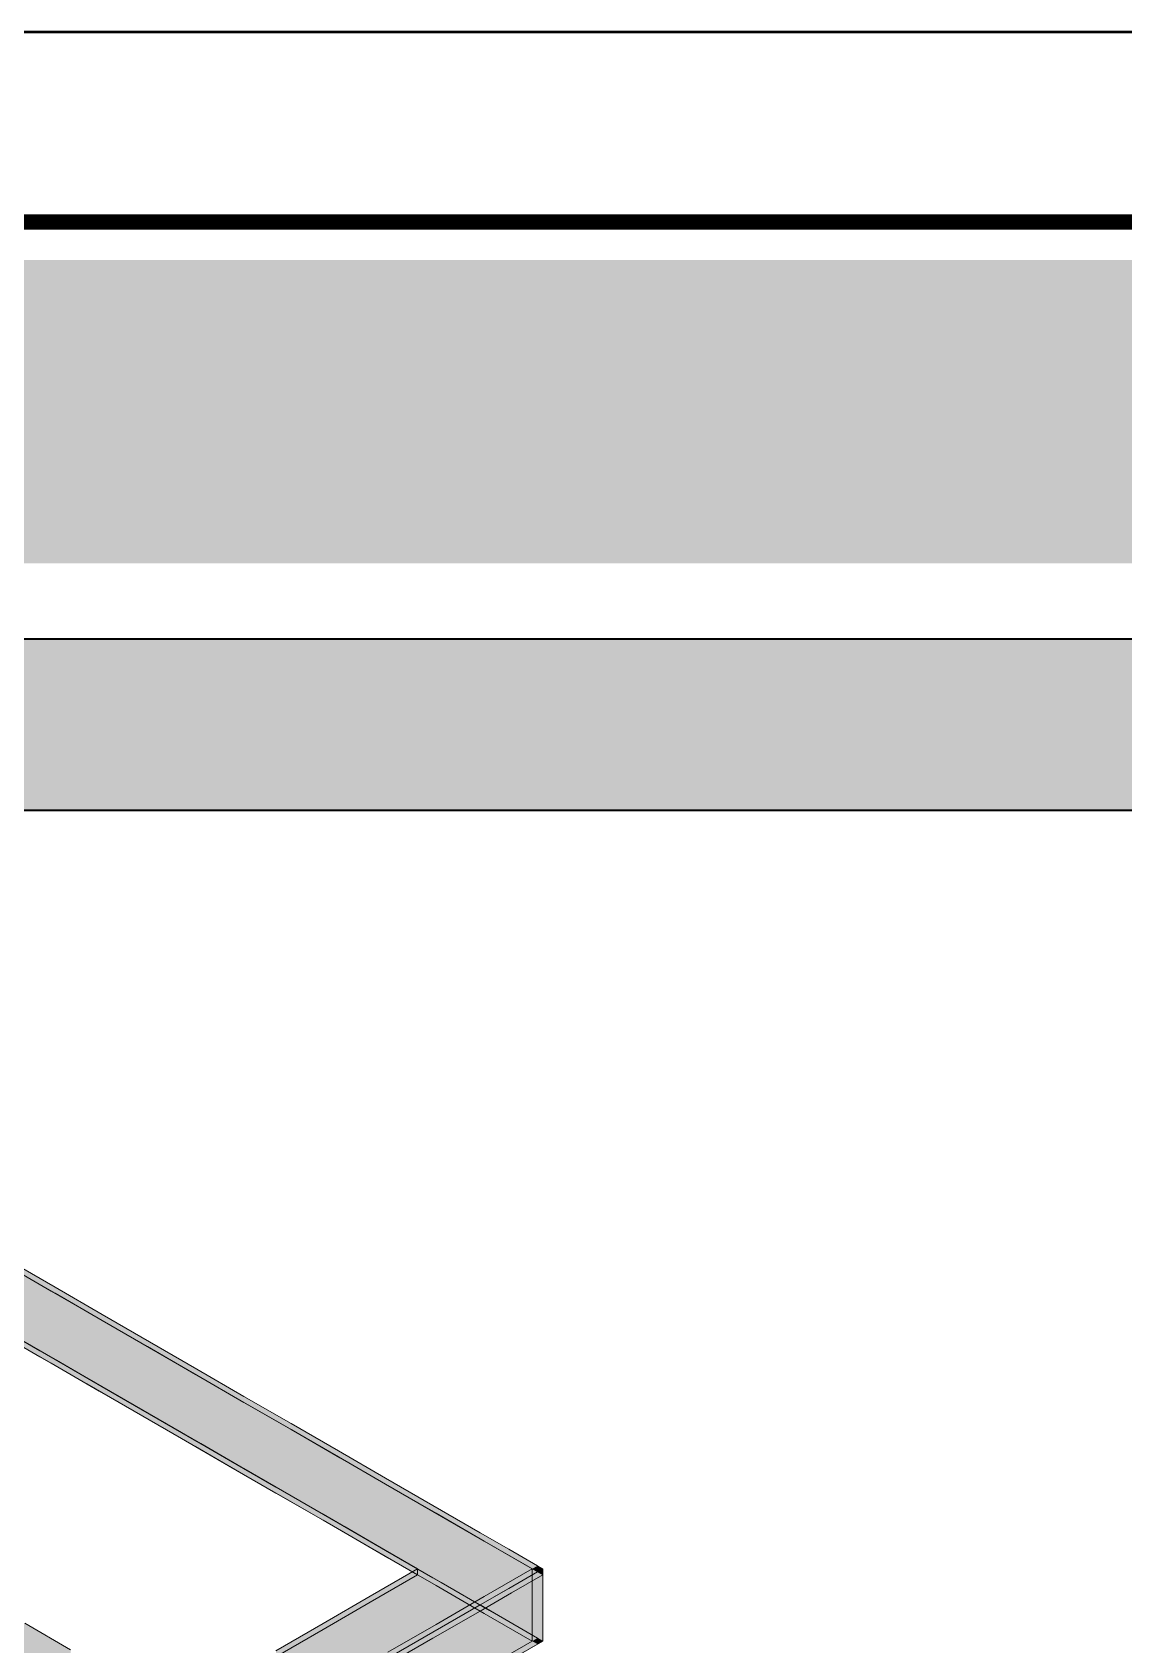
# Model space of a CAD drawing. Header units: metres. Extents: x 349021 to 349543, y 9281040 to 9281959.
# Drawn here: x 349207.595 to 349208.17, y 9281044.88 to 9281045.73 of the extents above; entities that cross this region are included whole.
import ezdxf

# ---------------------------------------------------------------- set-up
doc = ezdxf.new("R2010")
doc.units = ezdxf.units.M
doc.header["$LTSCALE"] = 0.25
for name, color, linetype, lineweight in [('ISO-3D', 7, 'CONTINUOUS', 13), ('ISO-3D-ARISTAS', 250, 'CONTINUOUS', 13), ('MARCO', 7, 'CONTINUOUS', 50), ('PANEL-FONDO', 5, 'CONTINUOUS', 13)]:
    doc.layers.add(name, color=color, linetype=linetype, lineweight=lineweight)
doc.layers.add('PANEL', color=5, linetype='CONTINUOUS', lineweight=35, true_color=0x1f4e79)

msp = doc.modelspace()

# ---------------------------------------------------------------- linework, layer by layer
at = {"layer": 'ISO-3D', "true_color": 0x2b2e35}
for points in [[(349207.60405, 9281045.06685), (349207.58893, 9281045.05812), (349207.57915, 9281045.08122), (349207.56403, 9281045.07249)], [(349207.6068, 9281045.06844), (349207.60405, 9281045.06685), (349207.5819, 9281045.08281), (349207.57915, 9281045.08122)], [(349207.6068, 9281045.06526), (349207.5903, 9281045.05574), (349207.5819, 9281045.07964), (349207.5654, 9281045.07011)], [(349207.62895, 9281045.05247), (349207.61383, 9281045.04374), (349207.60405, 9281045.06685), (349207.58893, 9281045.05812)], [(349207.6317, 9281045.05088), (349207.6152, 9281045.04136), (349207.6068, 9281045.06526), (349207.5903, 9281045.05574)], [(349207.6317, 9281045.05406), (349207.62895, 9281045.05247), (349207.6068, 9281045.06844), (349207.60405, 9281045.06685)], [(349207.61383, 9281045.04374), (349207.5987, 9281045.03501), (349207.58893, 9281045.05812), (349207.5738, 9281045.04939)], [(349207.6152, 9281045.04136), (349207.5987, 9281045.03183), (349207.5903, 9281045.05574), (349207.5738, 9281045.04621)], [(349207.65385, 9281045.0381), (349207.63873, 9281045.02936), (349207.62895, 9281045.05247), (349207.61383, 9281045.04374)], [(349207.6566, 9281045.03651), (349207.6401, 9281045.02698), (349207.6317, 9281045.05088), (349207.6152, 9281045.04136)], [(349207.6566, 9281045.03968), (349207.65385, 9281045.0381), (349207.6317, 9281045.05406), (349207.62895, 9281045.05247)], [(349207.6075, 9281045.02993), (349207.60475, 9281045.02835), (349207.58213, 9281045.04458), (349207.57938, 9281045.04299)], [(349207.63873, 9281045.02936), (349207.6236, 9281045.02063), (349207.61383, 9281045.04374), (349207.5987, 9281045.03501)], [(349207.6401, 9281045.02698), (349207.6236, 9281045.01746), (349207.6152, 9281045.04136), (349207.5987, 9281045.03183)], [(349207.67875, 9281045.02372), (349207.66363, 9281045.01499), (349207.65385, 9281045.0381), (349207.63873, 9281045.02936)], [(349207.6815, 9281045.02531), (349207.67875, 9281045.02372), (349207.6566, 9281045.03968), (349207.65385, 9281045.0381)], [(349207.63286, 9281045.01529), (349207.63011, 9281045.0137), (349207.6075, 9281045.02993), (349207.60475, 9281045.02835)], [(349207.6815, 9281045.02213), (349207.665, 9281045.01261), (349207.6566, 9281045.03651), (349207.6401, 9281045.02698)], [(349207.66363, 9281045.01499), (349207.6485, 9281045.00626), (349207.63873, 9281045.02936), (349207.6236, 9281045.02063)], [(349207.665, 9281045.01261), (349207.6485, 9281045.00308), (349207.6401, 9281045.02698), (349207.6236, 9281045.01746)], [(349207.70365, 9281045.00934), (349207.68853, 9281045.00061), (349207.67875, 9281045.02372), (349207.66363, 9281045.01499)], [(349207.7064, 9281045.00776), (349207.6899, 9281044.99823), (349207.6815, 9281045.02213), (349207.665, 9281045.01261)], [(349207.7064, 9281045.01093), (349207.70365, 9281045.00934), (349207.6815, 9281045.02531), (349207.67875, 9281045.02372)], [(349207.65823, 9281045.00064), (349207.65548, 9281044.99906), (349207.63286, 9281045.01529), (349207.63011, 9281045.0137)], [(349207.68853, 9281045.00061), (349207.6734, 9281044.99188), (349207.66363, 9281045.01499), (349207.6485, 9281045.00626)], [(349207.6899, 9281044.99823), (349207.6734, 9281044.98871), (349207.665, 9281045.01261), (349207.6485, 9281045.00308)], [(349207.72855, 9281044.99497), (349207.71343, 9281044.98624), (349207.70365, 9281045.00934), (349207.68853, 9281045.00061)], [(349207.7313, 9281044.99338), (349207.7148, 9281044.98385), (349207.7064, 9281045.00776), (349207.6899, 9281044.99823)], [(349207.7313, 9281044.99655), (349207.72855, 9281044.99497), (349207.7064, 9281045.01093), (349207.70365, 9281045.00934)], [(349207.68359, 9281044.986), (349207.68084, 9281044.98441), (349207.65823, 9281045.00064), (349207.65548, 9281044.99906)], [(349207.71343, 9281044.98624), (349207.6983, 9281044.9775), (349207.68853, 9281045.00061), (349207.6734, 9281044.99188)], [(349207.7148, 9281044.98385), (349207.6983, 9281044.97433), (349207.6899, 9281044.99823), (349207.6734, 9281044.98871)], [(349207.7562, 9281044.98218), (349207.75345, 9281044.98059), (349207.7313, 9281044.99655), (349207.72855, 9281044.99497)], [(349207.75345, 9281044.98059), (349207.73833, 9281044.97186), (349207.72855, 9281044.99497), (349207.71343, 9281044.98624)], [(349207.7562, 9281044.979), (349207.7397, 9281044.96948), (349207.7313, 9281044.99338), (349207.7148, 9281044.98385)], [(349207.70896, 9281044.97135), (349207.70621, 9281044.96977), (349207.68359, 9281044.986), (349207.68084, 9281044.98441)], [(349207.73833, 9281044.97186), (349207.72321, 9281044.96313), (349207.71343, 9281044.98624), (349207.6983, 9281044.9775)], [(349207.7397, 9281044.96948), (349207.72321, 9281044.95995), (349207.7148, 9281044.98385), (349207.6983, 9281044.97433)], [(349207.77835, 9281044.96621), (349207.76323, 9281044.95748), (349207.75345, 9281044.98059), (349207.73833, 9281044.97186)], [(349207.7811, 9281044.96463), (349207.7646, 9281044.9551), (349207.7562, 9281044.979), (349207.7397, 9281044.96948)], [(349207.7811, 9281044.9678), (349207.77835, 9281044.96621), (349207.7562, 9281044.98218), (349207.75345, 9281044.98059)], [(349207.73432, 9281044.95671), (349207.73157, 9281044.95512), (349207.70896, 9281044.97135), (349207.70621, 9281044.96977)], [(349207.76323, 9281044.95748), (349207.74811, 9281044.94875), (349207.73833, 9281044.97186), (349207.72321, 9281044.96313)], [(349207.7646, 9281044.9551), (349207.74811, 9281044.94558), (349207.7397, 9281044.96948), (349207.72321, 9281044.95995)], [(349207.80325, 9281044.95184), (349207.78813, 9281044.94311), (349207.77835, 9281044.96621), (349207.76323, 9281044.95748)], [(349207.806, 9281044.95025), (349207.7895, 9281044.94073), (349207.7811, 9281044.96463), (349207.7646, 9281044.9551)], [(349207.806, 9281044.95343), (349207.80325, 9281044.95184), (349207.7811, 9281044.9678), (349207.77835, 9281044.96621)], [(349207.75969, 9281044.94207), (349207.75694, 9281044.94048), (349207.73432, 9281044.95671), (349207.73157, 9281044.95512)], [(349207.78813, 9281044.94311), (349207.77301, 9281044.93438), (349207.76323, 9281044.95748), (349207.74811, 9281044.94875)], [(349207.7895, 9281044.94073), (349207.77301, 9281044.9312), (349207.7646, 9281044.9551), (349207.74811, 9281044.94558)], [(349207.8309, 9281044.93905), (349207.82815, 9281044.93746), (349207.806, 9281044.95343), (349207.80325, 9281044.95184)], [(349207.82815, 9281044.93746), (349207.81303, 9281044.92873), (349207.80325, 9281044.95184), (349207.78813, 9281044.94311)], [(349207.8309, 9281044.93587), (349207.8144, 9281044.92635), (349207.806, 9281044.95025), (349207.7895, 9281044.94073)], [(349207.78505, 9281044.92742), (349207.7823, 9281044.92583), (349207.75969, 9281044.94207), (349207.75694, 9281044.94048)], [(349207.81303, 9281044.92873), (349207.79791, 9281044.92), (349207.78813, 9281044.94311), (349207.77301, 9281044.93438)], [(349207.8144, 9281044.92635), (349207.79791, 9281044.91682), (349207.7895, 9281044.94073), (349207.77301, 9281044.9312)], [(349207.84328, 9281044.92873), (349207.82815, 9281044.92), (349207.82815, 9281044.93746), (349207.81303, 9281044.92873)], [(349207.84602, 9281044.93032), (349207.84328, 9281044.92873), (349207.8309, 9281044.93905), (349207.82815, 9281044.93746)], [(349207.82815, 9281044.92), (349207.81303, 9281044.91127), (349207.81303, 9281044.92873), (349207.79791, 9281044.92)], [(349207.8474, 9281044.92635), (349207.8309, 9281044.91682), (349207.8309, 9281044.93587), (349207.8144, 9281044.92635)], [(349207.8584, 9281044.92), (349207.84328, 9281044.91127), (349207.84328, 9281044.92873), (349207.82815, 9281044.92)], [(349207.86115, 9281044.92159), (349207.8584, 9281044.92), (349207.84602, 9281044.93032), (349207.84328, 9281044.92873)], [(349207.81303, 9281044.91127), (349207.78813, 9281044.89689), (349207.79791, 9281044.92), (349207.77301, 9281044.90562)], [(349207.81042, 9281044.91278), (349207.80767, 9281044.91119), (349207.78505, 9281044.92742), (349207.7823, 9281044.92583)], [(349207.8309, 9281044.91682), (349207.8144, 9281044.9073), (349207.8144, 9281044.92635), (349207.79791, 9281044.91682)], [(349207.84328, 9281044.91127), (349207.82815, 9281044.90254), (349207.82815, 9281044.92), (349207.81303, 9281044.91127)], [(349207.8639, 9281044.91682), (349207.8474, 9281044.9073), (349207.8474, 9281044.92635), (349207.8309, 9281044.91682)], [(349207.86115, 9281044.91841), (349207.84602, 9281044.90968), (349207.8584, 9281044.92), (349207.84328, 9281044.91127)], [(349207.8639, 9281044.92), (349207.86115, 9281044.91841), (349207.86115, 9281044.92159), (349207.8584, 9281044.92)], [(349207.8144, 9281044.9073), (349207.7895, 9281044.89292), (349207.79791, 9281044.91682), (349207.77301, 9281044.90245)], [(349207.82815, 9281044.90254), (349207.80325, 9281044.88816), (349207.81303, 9281044.91127), (349207.78813, 9281044.89689)], [(349207.83578, 9281044.89813), (349207.83303, 9281044.89654), (349207.81042, 9281044.91278), (349207.80767, 9281044.91119)], [(349207.8474, 9281044.9073), (349207.8309, 9281044.89777), (349207.8309, 9281044.91682), (349207.8144, 9281044.9073)], [(349207.84602, 9281044.90968), (349207.8309, 9281044.90095), (349207.84328, 9281044.91127), (349207.82815, 9281044.90254)], [(349207.78813, 9281044.89689), (349207.76323, 9281044.88252), (349207.77301, 9281044.90562), (349207.74811, 9281044.89125)], [(349207.7895, 9281044.89292), (349207.7646, 9281044.87855), (349207.77301, 9281044.90245), (349207.74811, 9281044.88807)], [(349207.8309, 9281044.89777), (349207.806, 9281044.8834), (349207.8144, 9281044.9073), (349207.7895, 9281044.89292)], [(349207.8309, 9281044.90095), (349207.806, 9281044.88657), (349207.82815, 9281044.90254), (349207.80325, 9281044.88816)], [(349207.80325, 9281044.88816), (349207.77835, 9281044.87379), (349207.78813, 9281044.89689), (349207.76323, 9281044.88252)], [(349207.86115, 9281044.88349), (349207.8584, 9281044.8819), (349207.83578, 9281044.89813), (349207.83303, 9281044.89654)], [(349207.76323, 9281044.88252), (349207.73833, 9281044.86814), (349207.74811, 9281044.89125), (349207.72321, 9281044.87687)], [(349207.7646, 9281044.87855), (349207.7397, 9281044.86417), (349207.74811, 9281044.88807), (349207.72321, 9281044.8737)], [(349207.806, 9281044.8834), (349207.7811, 9281044.86902), (349207.7895, 9281044.89292), (349207.7646, 9281044.87855)], [(349207.806, 9281044.88657), (349207.7811, 9281044.8722), (349207.80325, 9281044.88816), (349207.77835, 9281044.87379)], [(349207.77835, 9281044.87379), (349207.75345, 9281044.85941), (349207.76323, 9281044.88252), (349207.73833, 9281044.86814)], [(349207.86115, 9281044.88031), (349207.83578, 9281044.86567), (349207.8584, 9281044.8819), (349207.83303, 9281044.86726)], [(349207.8639, 9281044.8819), (349207.86115, 9281044.88031), (349207.86115, 9281044.88349), (349207.8584, 9281044.8819)]]:
    msp.add_solid(points, dxfattribs=at)
at = {"layer": 'ISO-3D', "true_color": 0x262a30}
for points in [[(349207.60475, 9281045.0474), (349207.57938, 9281045.06204), (349207.60475, 9281045.06645), (349207.57938, 9281045.08109)], [(349207.6068, 9281045.06526), (349207.5819, 9281045.07964), (349207.6068, 9281045.06844), (349207.5819, 9281045.08281)], [(349207.6068, 9281045.0478), (349207.5819, 9281045.06217), (349207.6068, 9281045.06526), (349207.5819, 9281045.07964)], [(349207.63011, 9281045.03275), (349207.60475, 9281045.0474), (349207.63011, 9281045.0518), (349207.60475, 9281045.06645)], [(349207.6317, 9281045.05088), (349207.6068, 9281045.06526), (349207.6317, 9281045.05406), (349207.6068, 9281045.06844)], [(349207.6317, 9281045.03342), (349207.6068, 9281045.0478), (349207.6317, 9281045.05088), (349207.6068, 9281045.06526)], [(349207.60475, 9281045.02835), (349207.57938, 9281045.04299), (349207.60475, 9281045.0474), (349207.57938, 9281045.06204)], [(349207.6068, 9281045.03034), (349207.5819, 9281045.04471), (349207.6068, 9281045.0478), (349207.5819, 9281045.06217)], [(349207.5987, 9281045.03183), (349207.5738, 9281045.04621), (349207.5987, 9281045.03501), (349207.5738, 9281045.04939)], [(349207.63011, 9281045.0137), (349207.60475, 9281045.02835), (349207.63011, 9281045.03275), (349207.60475, 9281045.0474)], [(349207.6317, 9281045.01596), (349207.6068, 9281045.03034), (349207.6317, 9281045.03342), (349207.6068, 9281045.0478)], [(349207.65548, 9281045.01811), (349207.63011, 9281045.03275), (349207.65548, 9281045.03716), (349207.63011, 9281045.0518)], [(349207.6566, 9281045.03651), (349207.6317, 9281045.05088), (349207.6566, 9281045.03968), (349207.6317, 9281045.05406)], [(349207.6566, 9281045.01905), (349207.6317, 9281045.03342), (349207.6566, 9281045.03651), (349207.6317, 9281045.05088)], [(349207.6815, 9281045.02213), (349207.6566, 9281045.03651), (349207.6815, 9281045.02531), (349207.6566, 9281045.03968)], [(349207.6236, 9281045.01746), (349207.5987, 9281045.03183), (349207.6236, 9281045.02063), (349207.5987, 9281045.03501)], [(349207.65548, 9281044.99906), (349207.63011, 9281045.0137), (349207.65548, 9281045.01811), (349207.63011, 9281045.03275)], [(349207.6566, 9281045.00158), (349207.6317, 9281045.01596), (349207.6566, 9281045.01905), (349207.6317, 9281045.03342)], [(349207.68084, 9281045.00346), (349207.65548, 9281045.01811), (349207.68084, 9281045.02251), (349207.65548, 9281045.03716)], [(349207.6815, 9281045.00467), (349207.6566, 9281045.01905), (349207.6815, 9281045.02213), (349207.6566, 9281045.03651)], [(349207.70621, 9281044.98882), (349207.68084, 9281045.00346), (349207.70621, 9281045.00787), (349207.68084, 9281045.02251)], [(349207.7064, 9281045.00776), (349207.6815, 9281045.02213), (349207.7064, 9281045.01093), (349207.6815, 9281045.02531)], [(349207.7064, 9281044.99029), (349207.6815, 9281045.00467), (349207.7064, 9281045.00776), (349207.6815, 9281045.02213)], [(349207.6485, 9281045.00308), (349207.6236, 9281045.01746), (349207.6485, 9281045.00626), (349207.6236, 9281045.02063)], [(349207.68084, 9281044.98441), (349207.65548, 9281044.99906), (349207.68084, 9281045.00346), (349207.65548, 9281045.01811)], [(349207.6815, 9281044.98721), (349207.6566, 9281045.00158), (349207.6815, 9281045.00467), (349207.6566, 9281045.01905)], [(349207.6734, 9281044.98871), (349207.6485, 9281045.00308), (349207.6734, 9281044.99188), (349207.6485, 9281045.00626)], [(349207.7064, 9281044.97283), (349207.6815, 9281044.98721), (349207.7064, 9281044.99029), (349207.6815, 9281045.00467)], [(349207.73157, 9281044.97417), (349207.70621, 9281044.98882), (349207.73157, 9281044.99322), (349207.70621, 9281045.00787)], [(349207.7313, 9281044.99338), (349207.7064, 9281045.00776), (349207.7313, 9281044.99655), (349207.7064, 9281045.01093)], [(349207.7313, 9281044.97592), (349207.7064, 9281044.99029), (349207.7313, 9281044.99338), (349207.7064, 9281045.00776)], [(349207.70621, 9281044.96977), (349207.68084, 9281044.98441), (349207.70621, 9281044.98882), (349207.68084, 9281045.00346)], [(349207.7562, 9281044.979), (349207.7313, 9281044.99338), (349207.7562, 9281044.98218), (349207.7313, 9281044.99655)], [(349207.6983, 9281044.97433), (349207.6734, 9281044.98871), (349207.6983, 9281044.9775), (349207.6734, 9281044.99188)], [(349207.73157, 9281044.95512), (349207.70621, 9281044.96977), (349207.73157, 9281044.97417), (349207.70621, 9281044.98882)], [(349207.7313, 9281044.95845), (349207.7064, 9281044.97283), (349207.7313, 9281044.97592), (349207.7064, 9281044.99029)], [(349207.7562, 9281044.96154), (349207.7313, 9281044.97592), (349207.7562, 9281044.979), (349207.7313, 9281044.99338)], [(349207.75694, 9281044.95953), (349207.73157, 9281044.97417), (349207.75694, 9281044.97858), (349207.73157, 9281044.99322)], [(349207.7811, 9281044.96463), (349207.7562, 9281044.979), (349207.7811, 9281044.9678), (349207.7562, 9281044.98218)], [(349207.7811, 9281044.94716), (349207.7562, 9281044.96154), (349207.7811, 9281044.96463), (349207.7562, 9281044.979)], [(349207.7823, 9281044.94488), (349207.75694, 9281044.95953), (349207.7823, 9281044.96393), (349207.75694, 9281044.97858)], [(349207.72321, 9281044.95995), (349207.6983, 9281044.97433), (349207.72321, 9281044.96313), (349207.6983, 9281044.9775)], [(349207.7562, 9281044.94408), (349207.7313, 9281044.95845), (349207.7562, 9281044.96154), (349207.7313, 9281044.97592)], [(349207.75694, 9281044.94048), (349207.73157, 9281044.95512), (349207.75694, 9281044.95953), (349207.73157, 9281044.97417)], [(349207.74811, 9281044.94558), (349207.72321, 9281044.95995), (349207.74811, 9281044.94875), (349207.72321, 9281044.96313)], [(349207.806, 9281044.95025), (349207.7811, 9281044.96463), (349207.806, 9281044.95343), (349207.7811, 9281044.9678)], [(349207.806, 9281044.93279), (349207.7811, 9281044.94716), (349207.806, 9281044.95025), (349207.7811, 9281044.96463)], [(349207.80767, 9281044.93024), (349207.7823, 9281044.94488), (349207.80767, 9281044.94929), (349207.7823, 9281044.96393)], [(349207.7811, 9281044.9297), (349207.7562, 9281044.94408), (349207.7811, 9281044.94716), (349207.7562, 9281044.96154)], [(349207.7823, 9281044.92583), (349207.75694, 9281044.94048), (349207.7823, 9281044.94488), (349207.75694, 9281044.95953)], [(349207.8309, 9281044.93587), (349207.806, 9281044.95025), (349207.8309, 9281044.93905), (349207.806, 9281044.95343)], [(349207.77301, 9281044.9312), (349207.74811, 9281044.94558), (349207.77301, 9281044.93438), (349207.74811, 9281044.94875)], [(349207.806, 9281044.91533), (349207.7811, 9281044.9297), (349207.806, 9281044.93279), (349207.7811, 9281044.94716)], [(349207.80767, 9281044.91119), (349207.7823, 9281044.92583), (349207.80767, 9281044.93024), (349207.7823, 9281044.94488)], [(349207.8309, 9281044.91841), (349207.806, 9281044.93279), (349207.8309, 9281044.93587), (349207.806, 9281044.95025)], [(349207.83303, 9281044.91559), (349207.80767, 9281044.93024), (349207.83303, 9281044.93464), (349207.80767, 9281044.94929)], [(349207.84602, 9281044.92714), (349207.8309, 9281044.93587), (349207.84602, 9281044.93032), (349207.8309, 9281044.93905)], [(349207.79791, 9281044.91682), (349207.77301, 9281044.9312), (349207.79791, 9281044.92), (349207.77301, 9281044.93438)], [(349207.8309, 9281044.90095), (349207.806, 9281044.91533), (349207.8309, 9281044.91841), (349207.806, 9281044.93279)], [(349207.83303, 9281044.89654), (349207.80767, 9281044.91119), (349207.83303, 9281044.91559), (349207.80767, 9281044.93024)], [(349207.84602, 9281044.90968), (349207.8309, 9281044.91841), (349207.84602, 9281044.92714), (349207.8309, 9281044.93587)], [(349207.8584, 9281044.90095), (349207.83303, 9281044.91559), (349207.8584, 9281044.92), (349207.83303, 9281044.93464)], [(349207.86115, 9281044.91841), (349207.84602, 9281044.92714), (349207.86115, 9281044.92159), (349207.84602, 9281044.93032)], [(349207.86115, 9281044.90095), (349207.84602, 9281044.90968), (349207.86115, 9281044.91841), (349207.84602, 9281044.92714)], [(349207.8639, 9281044.91682), (349207.86115, 9281044.91841), (349207.8639, 9281044.92), (349207.86115, 9281044.92159)], [(349207.84602, 9281044.89222), (349207.8309, 9281044.90095), (349207.84602, 9281044.90968), (349207.8309, 9281044.91841)], [(349207.8584, 9281044.8819), (349207.83303, 9281044.89654), (349207.8584, 9281044.90095), (349207.83303, 9281044.91559)], [(349207.8639, 9281044.89936), (349207.86115, 9281044.90095), (349207.8639, 9281044.91682), (349207.86115, 9281044.91841)], [(349207.86115, 9281044.88349), (349207.84602, 9281044.89222), (349207.86115, 9281044.90095), (349207.84602, 9281044.90968)], [(349207.8639, 9281044.8819), (349207.86115, 9281044.88349), (349207.8639, 9281044.89936), (349207.86115, 9281044.90095)]]:
    msp.add_solid(points, dxfattribs=at)
at = {"layer": 'ISO-3D', "true_color": 0x22252b}
for points in [[(349207.79791, 9281044.91682), (349207.77301, 9281044.90245), (349207.79791, 9281044.92), (349207.77301, 9281044.90562)], [(349207.8584, 9281044.90095), (349207.83303, 9281044.88631), (349207.8584, 9281044.92), (349207.83303, 9281044.90536)], [(349207.8639, 9281044.91682), (349207.83829, 9281044.90204), (349207.8639, 9281044.92), (349207.83829, 9281044.90522)], [(349207.8639, 9281044.89936), (349207.83829, 9281044.88458), (349207.8639, 9281044.91682), (349207.83829, 9281044.90204)], [(349207.77301, 9281044.90245), (349207.74811, 9281044.88807), (349207.77301, 9281044.90562), (349207.74811, 9281044.89125)], [(349207.83303, 9281044.88631), (349207.80767, 9281044.87166), (349207.83303, 9281044.90536), (349207.80767, 9281044.89071)], [(349207.83829, 9281044.90204), (349207.81269, 9281044.88726), (349207.83829, 9281044.90522), (349207.81269, 9281044.89043)], [(349207.83829, 9281044.88458), (349207.81269, 9281044.8698), (349207.83829, 9281044.90204), (349207.81269, 9281044.88726)], [(349207.8584, 9281044.8819), (349207.83303, 9281044.86726), (349207.8584, 9281044.90095), (349207.83303, 9281044.88631)], [(349207.8639, 9281044.8819), (349207.83829, 9281044.86712), (349207.8639, 9281044.89936), (349207.83829, 9281044.88458)], [(349207.74811, 9281044.88807), (349207.72321, 9281044.8737), (349207.74811, 9281044.89125), (349207.72321, 9281044.87687)], [(349207.80767, 9281044.87166), (349207.7823, 9281044.85702), (349207.80767, 9281044.89071), (349207.7823, 9281044.87607)], [(349207.81269, 9281044.88726), (349207.78708, 9281044.87248), (349207.81269, 9281044.89043), (349207.78708, 9281044.87565)], [(349207.81269, 9281044.8698), (349207.78708, 9281044.85501), (349207.81269, 9281044.88726), (349207.78708, 9281044.87248)], [(349207.83303, 9281044.86726), (349207.80767, 9281044.85261), (349207.83303, 9281044.88631), (349207.80767, 9281044.87166)], [(349207.83829, 9281044.86712), (349207.81269, 9281044.85233), (349207.83829, 9281044.88458), (349207.81269, 9281044.8698)]]:
    msp.add_solid(points, dxfattribs=at)
at = {"layer": 'ISO-3D', "true_color": 0x9e9c96}
msp.add_solid([(349207.61495, 9281044.87738), (349207.59024, 9281044.86311), (349207.59082, 9281044.89131), (349207.56611, 9281044.87704)], dxfattribs=at)
at = {"layer": 'ISO-3D', "true_color": 0x8e8d88}
msp.add_solid([(349207.61495, 9281044.85056), (349207.59082, 9281044.86448), (349207.61495, 9281044.87738), (349207.59082, 9281044.89131)], dxfattribs=at)
at = {"layer": 'ISO-3D-ARISTAS', "color": 250}
for p, q in [((349207.57938, 9281045.08109), (349207.60475, 9281045.06645)), ((349207.5819, 9281045.08281), (349207.6068, 9281045.06844)), ((349207.5819, 9281045.08281), (349207.6068, 9281045.06844)), ((349207.5819, 9281045.07964), (349207.6068, 9281045.06526)), ((349207.60475, 9281045.06645), (349207.63011, 9281045.0518)), ((349207.6068, 9281045.06844), (349207.6317, 9281045.05406)), ((349207.6068, 9281045.06844), (349207.6317, 9281045.05406)), ((349207.6068, 9281045.06526), (349207.6317, 9281045.05088)), ((349207.5987, 9281045.03501), (349207.5738, 9281045.04939)), ((349207.5738, 9281045.04939), (349207.5987, 9281045.03501)), ((349207.63011, 9281045.0518), (349207.65548, 9281045.03716)), ((349207.6317, 9281045.05406), (349207.6566, 9281045.03968)), ((349207.6317, 9281045.05406), (349207.6566, 9281045.03968)), ((349207.6317, 9281045.05088), (349207.6566, 9281045.03651)), ((349207.5987, 9281045.03183), (349207.5738, 9281045.04621)), ((349207.5987, 9281045.03183), (349207.5738, 9281045.04621)), ((349207.60475, 9281045.02835), (349207.57938, 9281045.04299)), ((349207.60475, 9281045.02835), (349207.57938, 9281045.04299)), ((349207.6068, 9281045.03034), (349207.5819, 9281045.04471)), ((349207.58213, 9281045.04458), (349207.6075, 9281045.02993)), ((349207.6566, 9281045.03968), (349207.6815, 9281045.02531)), ((349207.6566, 9281045.03968), (349207.6815, 9281045.02531)), ((349207.6236, 9281045.02063), (349207.5987, 9281045.03501)), ((349207.5987, 9281045.03501), (349207.6236, 9281045.02063)), ((349207.6236, 9281045.01746), (349207.5987, 9281045.03183)), ((349207.6236, 9281045.01746), (349207.5987, 9281045.03183)), ((349207.6317, 9281045.01596), (349207.6068, 9281045.03034)), ((349207.6075, 9281045.02993), (349207.63286, 9281045.01529)), ((349207.65548, 9281045.03716), (349207.68084, 9281045.02251)), ((349207.6566, 9281045.03651), (349207.6815, 9281045.02213)), ((349207.63011, 9281045.0137), (349207.60475, 9281045.02835)), ((349207.63011, 9281045.0137), (349207.60475, 9281045.02835)), ((349207.68084, 9281045.02251), (349207.70621, 9281045.00787)), ((349207.6815, 9281045.02531), (349207.7064, 9281045.01093)), ((349207.6815, 9281045.02531), (349207.7064, 9281045.01093)), ((349207.6815, 9281045.02213), (349207.7064, 9281045.00776)), ((349207.6485, 9281045.00626), (349207.6236, 9281045.02063)), ((349207.6236, 9281045.02063), (349207.6485, 9281045.00626)), ((349207.6485, 9281045.00308), (349207.6236, 9281045.01746)), ((349207.6485, 9281045.00308), (349207.6236, 9281045.01746)), ((349207.65548, 9281044.99906), (349207.63011, 9281045.0137)), ((349207.65548, 9281044.99906), (349207.63011, 9281045.0137)), ((349207.6566, 9281045.00158), (349207.6317, 9281045.01596)), ((349207.63286, 9281045.01529), (349207.65823, 9281045.00064)), ((349207.6734, 9281044.99188), (349207.6485, 9281045.00626)), ((349207.6485, 9281045.00626), (349207.6734, 9281044.99188)), ((349207.70621, 9281045.00787), (349207.73157, 9281044.99322)), ((349207.7064, 9281045.01093), (349207.7313, 9281044.99655)), ((349207.7064, 9281045.01093), (349207.7313, 9281044.99655)), ((349207.7064, 9281045.00776), (349207.7313, 9281044.99338)), ((349207.6734, 9281044.98871), (349207.6485, 9281045.00308)), ((349207.6734, 9281044.98871), (349207.6485, 9281045.00308)), ((349207.68084, 9281044.98441), (349207.65548, 9281044.99906)), ((349207.68084, 9281044.98441), (349207.65548, 9281044.99906)), ((349207.6815, 9281044.98721), (349207.6566, 9281045.00158)), ((349207.65823, 9281045.00064), (349207.68359, 9281044.986)), ((349207.7313, 9281044.99655), (349207.7562, 9281044.98218)), ((349207.7313, 9281044.99655), (349207.7562, 9281044.98218)), ((349207.6983, 9281044.9775), (349207.6734, 9281044.99188)), ((349207.6734, 9281044.99188), (349207.6983, 9281044.9775)), ((349207.6983, 9281044.97433), (349207.6734, 9281044.98871)), ((349207.6983, 9281044.97433), (349207.6734, 9281044.98871)), ((349207.7064, 9281044.97283), (349207.6815, 9281044.98721)), ((349207.7313, 9281044.99338), (349207.7562, 9281044.979)), ((349207.73157, 9281044.99322), (349207.75694, 9281044.97858)), ((349207.70621, 9281044.96977), (349207.68084, 9281044.98441)), ((349207.70621, 9281044.96977), (349207.68084, 9281044.98441)), ((349207.68359, 9281044.986), (349207.70896, 9281044.97135)), ((349207.7562, 9281044.98218), (349207.7811, 9281044.9678)), ((349207.7562, 9281044.98218), (349207.7811, 9281044.9678)), ((349207.7562, 9281044.979), (349207.7811, 9281044.96463)), ((349207.75694, 9281044.97858), (349207.7823, 9281044.96393)), ((349207.72321, 9281044.96313), (349207.6983, 9281044.9775)), ((349207.6983, 9281044.9775), (349207.72321, 9281044.96313)), ((349207.72321, 9281044.95995), (349207.6983, 9281044.97433)), ((349207.72321, 9281044.95995), (349207.6983, 9281044.97433)), ((349207.7313, 9281044.95845), (349207.7064, 9281044.97283)), ((349207.70896, 9281044.97135), (349207.73432, 9281044.95671)), ((349207.73157, 9281044.95512), (349207.70621, 9281044.96977)), ((349207.73157, 9281044.95512), (349207.70621, 9281044.96977)), ((349207.74811, 9281044.94875), (349207.72321, 9281044.96313)), ((349207.72321, 9281044.96313), (349207.74811, 9281044.94875)), ((349207.7811, 9281044.9678), (349207.806, 9281044.95343)), ((349207.7811, 9281044.9678), (349207.806, 9281044.95343)), ((349207.7811, 9281044.96463), (349207.806, 9281044.95025)), ((349207.7823, 9281044.96393), (349207.80767, 9281044.94929)), ((349207.74811, 9281044.94558), (349207.72321, 9281044.95995)), ((349207.74811, 9281044.94558), (349207.72321, 9281044.95995)), ((349207.7562, 9281044.94408), (349207.7313, 9281044.95845)), ((349207.75694, 9281044.94048), (349207.73157, 9281044.95512)), ((349207.75694, 9281044.94048), (349207.73157, 9281044.95512)), ((349207.73432, 9281044.95671), (349207.75969, 9281044.94207)), ((349207.806, 9281044.95343), (349207.8309, 9281044.93905)), ((349207.806, 9281044.95343), (349207.8309, 9281044.93905)), ((349207.77301, 9281044.93438), (349207.74811, 9281044.94875)), ((349207.74811, 9281044.94875), (349207.77301, 9281044.93438)), ((349207.77301, 9281044.9312), (349207.74811, 9281044.94558)), ((349207.77301, 9281044.9312), (349207.74811, 9281044.94558)), ((349207.806, 9281044.95025), (349207.8309, 9281044.93587)), ((349207.80767, 9281044.94929), (349207.83303, 9281044.93464)), ((349207.7811, 9281044.9297), (349207.7562, 9281044.94408)), ((349207.7823, 9281044.92583), (349207.75694, 9281044.94048)), ((349207.7823, 9281044.92583), (349207.75694, 9281044.94048)), ((349207.75969, 9281044.94207), (349207.78505, 9281044.92742)), ((349207.8309, 9281044.93905), (349207.84602, 9281044.93032)), ((349207.8309, 9281044.93905), (349207.84602, 9281044.93032)), ((349207.79791, 9281044.92), (349207.77301, 9281044.93438)), ((349207.77301, 9281044.93438), (349207.79791, 9281044.92)), ((349207.79791, 9281044.91682), (349207.77301, 9281044.9312)), ((349207.79791, 9281044.91682), (349207.77301, 9281044.9312)), ((349207.806, 9281044.91533), (349207.7811, 9281044.9297)), ((349207.8309, 9281044.93587), (349207.8474, 9281044.92635)), ((349207.83303, 9281044.93464), (349207.8584, 9281044.92)), ((349207.84602, 9281044.93032), (349207.86115, 9281044.92159)), ((349207.84602, 9281044.93032), (349207.86115, 9281044.92159)), ((349207.77301, 9281044.90562), (349207.79791, 9281044.92)), ((349207.77301, 9281044.90562), (349207.79791, 9281044.92)), ((349207.80767, 9281044.91119), (349207.7823, 9281044.92583)), ((349207.80767, 9281044.91119), (349207.7823, 9281044.92583)), ((349207.78505, 9281044.92742), (349207.81042, 9281044.91278)), ((349207.79791, 9281044.92), (349207.79791, 9281044.91682)), ((349207.79791, 9281044.92), (349207.79791, 9281044.91682)), ((349207.83303, 9281044.90536), (349207.8584, 9281044.92)), ((349207.83829, 9281044.90522), (349207.8639, 9281044.92)), ((349207.8474, 9281044.92635), (349207.8639, 9281044.91682)), ((349207.8584, 9281044.92), (349207.8584, 9281044.90095)), ((349207.8584, 9281044.92), (349207.8584, 9281044.90095)), ((349207.86115, 9281044.92159), (349207.8639, 9281044.92)), ((349207.86115, 9281044.92159), (349207.8639, 9281044.92)), ((349207.8639, 9281044.92), (349207.86115, 9281044.91841)), ((349207.8639, 9281044.92), (349207.8639, 9281044.91682)), ((349207.8639, 9281044.92), (349207.8639, 9281044.91682)), ((349207.79791, 9281044.91682), (349207.77301, 9281044.90245)), ((349207.77301, 9281044.90245), (349207.79791, 9281044.91682)), ((349207.8309, 9281044.90095), (349207.806, 9281044.91533)), ((349207.83303, 9281044.89654), (349207.80767, 9281044.91119)), ((349207.83303, 9281044.89654), (349207.80767, 9281044.91119)), ((349207.81042, 9281044.91278), (349207.83578, 9281044.89813)), ((349207.86115, 9281044.91841), (349207.84602, 9281044.90968)), ((349207.8639, 9281044.91682), (349207.8474, 9281044.9073)), ((349207.8639, 9281044.91682), (349207.8639, 9281044.89936)), ((349207.8639, 9281044.91682), (349207.8639, 9281044.89936)), ((349207.74811, 9281044.89125), (349207.77301, 9281044.90562)), ((349207.74811, 9281044.89125), (349207.77301, 9281044.90562)), ((349207.77301, 9281044.90245), (349207.74811, 9281044.88807)), ((349207.74811, 9281044.88807), (349207.77301, 9281044.90245)), ((349207.80767, 9281044.89071), (349207.83303, 9281044.90536)), ((349207.81269, 9281044.89043), (349207.83829, 9281044.90522)), ((349207.84602, 9281044.90968), (349207.8309, 9281044.90095)), ((349207.8474, 9281044.9073), (349207.8309, 9281044.89777)), ((349207.8309, 9281044.90095), (349207.806, 9281044.88657)), ((349207.8309, 9281044.89777), (349207.806, 9281044.8834)), ((349207.84602, 9281044.89222), (349207.8309, 9281044.90095)), ((349207.8584, 9281044.8819), (349207.83303, 9281044.89654)), ((349207.8584, 9281044.8819), (349207.83303, 9281044.89654)), ((349207.83578, 9281044.89813), (349207.86115, 9281044.88349)), ((349207.8584, 9281044.90095), (349207.8584, 9281044.8819)), ((349207.8584, 9281044.90095), (349207.8584, 9281044.8819)), ((349207.8639, 9281044.89936), (349207.8639, 9281044.8819)), ((349207.8639, 9281044.89936), (349207.8639, 9281044.8819)), ((349207.59082, 9281044.89131), (349207.61495, 9281044.87738)), ((349207.59082, 9281044.89131), (349207.61495, 9281044.87738)), ((349207.72321, 9281044.87687), (349207.74811, 9281044.89125)), ((349207.72321, 9281044.87687), (349207.74811, 9281044.89125)), ((349207.74811, 9281044.88807), (349207.72321, 9281044.8737)), ((349207.72321, 9281044.8737), (349207.74811, 9281044.88807)), ((349207.806, 9281044.88657), (349207.7811, 9281044.8722)), ((349207.7823, 9281044.87607), (349207.80767, 9281044.89071)), ((349207.78708, 9281044.87565), (349207.81269, 9281044.89043)), ((349207.86115, 9281044.88349), (349207.84602, 9281044.89222)), ((349207.806, 9281044.8834), (349207.7811, 9281044.86902)), ((349207.83303, 9281044.86726), (349207.8584, 9281044.8819)), ((349207.8584, 9281044.8819), (349207.83303, 9281044.86726)), ((349207.86115, 9281044.88031), (349207.83578, 9281044.86567)), ((349207.8639, 9281044.8819), (349207.83829, 9281044.86712)), ((349207.86115, 9281044.88349), (349207.8639, 9281044.8819)), ((349207.8639, 9281044.8819), (349207.86115, 9281044.88349)), ((349207.8639, 9281044.8819), (349207.86115, 9281044.88031))]:
    msp.add_line(p, q, dxfattribs=at)
at = {"layer": 'MARCO'}
msp.add_lwpolyline([(349200.98, 9281039.79), (349209.39, 9281039.79), (349209.39, 9281045.73), (349200.98, 9281045.73)], close=True, dxfattribs=at)
at = {"layer": 'MARCO', "const_width": 0.008}
msp.add_lwpolyline([(349201.23, 9281039.89), (349209.29, 9281039.89), (349209.29, 9281045.63), (349201.23, 9281045.63)], close=True, dxfattribs=at)
at = {"layer": 'PANEL'}
msp.add_line((349205.28, 9281045.32), (349209.27, 9281045.32), dxfattribs=at)
msp.add_lwpolyline([(349205.28, 9281043.22), (349209.27, 9281043.22), (349209.27, 9281045.41), (349205.28, 9281045.41)], close=True, dxfattribs=at)
at = {"layer": 'PANEL-FONDO', "true_color": 0x1f4e79}
msp.add_solid([(349201.25, 9281045.45), (349209.27, 9281045.45), (349201.25, 9281045.61), (349209.27, 9281045.61)], dxfattribs=at)
at = {"layer": 'PANEL-FONDO', "true_color": 0xebf1f8}
msp.add_solid([(349205.28, 9281045.32), (349209.27, 9281045.32), (349205.28, 9281045.41), (349209.27, 9281045.41)], dxfattribs=at)

doc.saveas('drawing.dxf')
